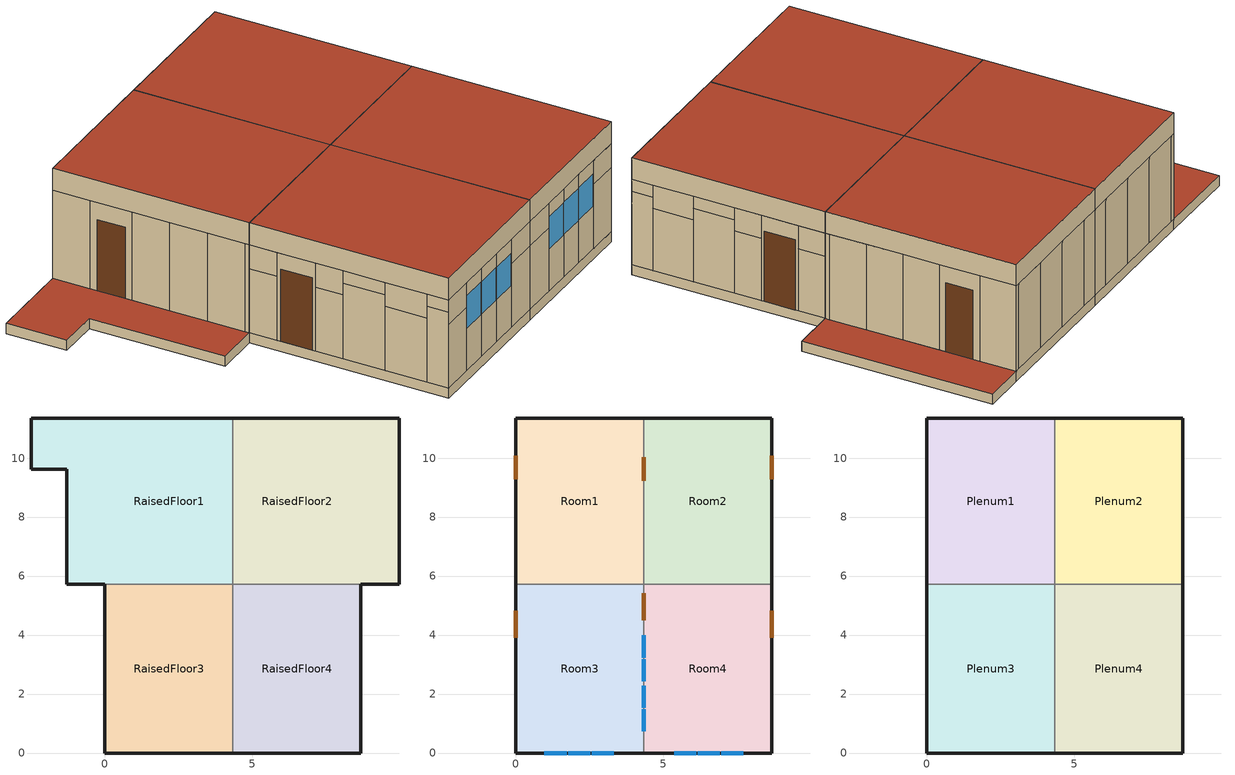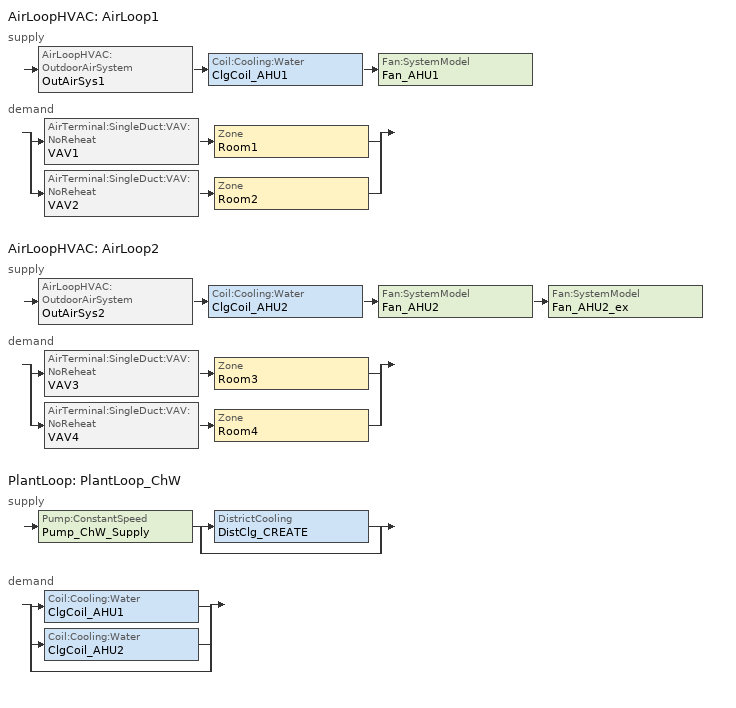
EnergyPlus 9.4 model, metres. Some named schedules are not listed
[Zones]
RaisedFloor1
 floor ground (Exterior_Floor): 0,11.36 0,5.72 -1.3,5.72 -1.3,9.62 -2.5,9.62 -2.5,11.36 z0; 4.34,11.36 4.34,5.72 0,5.72 0,11.36 z0
 wall outside (RaisedFloor_Panel): 4.34,11.36 0,11.36 -2.5,11.36 -2.5,9.62 -1.3,9.62 -1.3,5.72 0,5.72 z0:0.3
 wall to RaisedFloor2 (RaisedFloor_Panel): 4.34,5.72 4.34,11.36 z0:0.3
 wall to RaisedFloor3 (RaisedFloor_Panel): 0,5.72 4.34,5.72 z0:0.3
 roof outside (M3_Access_Floor): -2.5,11.36 -2.5,9.62 -1.3,9.62 -1.3,5.72 0,5.72 0,11.36 z0.3
RaisedFloor2
 floor ground (Exterior_Floor): 8.68,11.36 8.68,5.72 4.34,5.72 4.34,11.36 z0; 9.98,11.36 9.98,5.72 8.68,5.72 8.68,11.36 z0
 wall outside (RaisedFloor_Panel): 8.68,5.72 9.98,5.72 9.98,11.36 8.68,11.36 4.34,11.36 z0:0.3
 wall to RaisedFloor4 (RaisedFloor_Panel): 4.34,5.72 8.68,5.72 z0:0.3
 roof outside (M3_Access_Floor): 8.68,11.36 8.68,5.72 9.98,5.72 9.98,11.36 z0.3
RaisedFloor3
 floor ground (Exterior_Floor): 4.34,5.72 4.34,0 0,0 0,5.72 z0
 wall outside (RaisedFloor_Panel): 0,5.72 0,0 4.34,0 z0:0.3
 wall to RaisedFloor4 (RaisedFloor_Panel): 4.34,0 4.34,5.72 z0:0.3
RaisedFloor4
 floor ground (Exterior_Floor): 8.68,5.72 8.68,0 4.34,0 4.34,5.72 z0
 wall outside (RaisedFloor_Panel): 4.34,0 8.68,0 8.68,5.72 z0:0.3
Room1
 floor to RaisedFloor1 (M3_Access_Floor): 4.34,11.36 4.34,5.72 0,5.72 0,11.36 z0.3
 wall outside (GreatYear_Operable_Wall): 4.34,11.36 3.74,11.36 2.54,11.36 1.34,11.36 0.14,11.36 0,11.36 0,10.28 0,9.08 0,8 0,6.92 0,5.84 0,5.72 z0.3:2.9
 wall to Room2 (GreatYear_Operable_Wall): 4.34,5.72 4.34,5.92 4.34,6.96 4.34,7.99 4.34,9.03 4.34,10.22 4.34,11.26 4.34,11.36 z0.3:2.9
 wall to Room3 (Dagard_Wall_Panel): 0,5.72 1.2,5.72 / 2.4,5.72 3.6,5.72 z2.54:2.9; 0,5.72 1.2,5.72 / 2.4,5.72 3.6,5.72 z0.3:2.54; 1.2,5.72 2.4,5.72 / 3.6,5.72 4.34,5.72 z2.19:2.9; 1.2,5.72 2.4,5.72 / 3.6,5.72 4.34,5.72 z0.3:2.19
 door inside (GreatYear_Operable_Wall): 4.34,9.22 4.34,10.03 z0.3:2.4
 door (GreatYear_Operable_Wall): 0,10.08 0,9.28 z0.3:2.4
Room2
 floor to RaisedFloor2 (M3_Access_Floor): 8.68,11.36 8.68,5.72 4.34,5.72 4.34,11.36 z0.3
 wall outside (GreatYear_Operable_Wall): 8.68,5.72 8.68,5.84 8.68,6.92 8.68,8 8.68,9.08 8.68,10.28 8.68,11.36 8.54,11.36 7.34,11.36 6.14,11.36 4.94,11.36 4.34,11.36 z0.3:2.9
 wall to Room4 (Dagard_Wall_Panel): 4.34,5.72 4.8,5.72 / 6,5.72 7.2,5.72 z2.19:2.9; 4.34,5.72 4.8,5.72 / 6,5.72 7.2,5.72 z0.3:2.19; 4.8,5.72 6,5.72 / 7.2,5.72 8.68,5.72 z2.54:2.9; 4.8,5.72 6,5.72 / 7.2,5.72 8.68,5.72 z0.3:2.54
 door (GreatYear_Operable_Wall): 8.68,9.28 8.68,10.08 z0.3:2.4
Room3
 floor to RaisedFloor3 (M3_Access_Floor): 4.34,5.72 4.34,0 0,0 0,5.72 z0.3
 wall outside (Dagard_Wall_Panel): 0,0 0.94,0 / 3.34,0 4.34,0 / 0,1.82 0,0.62 / 0,3.82 0,3.02 / 0,5.72 0,4.92 z2.19:2.9; 0,0 0.94,0 / 3.34,0 4.34,0 / 0,1.82 0,0.62 / 0,3.82 0,3.02 / 0,5.72 0,4.92 z0.3:2.19; 0.94,0 1.74,0 2.54,0 3.34,0 / 0,4.92 0,3.82 z0.3:2.9; 0,0.62 0,0 / 0,3.02 0,1.82 z2.54:2.9; 0,0.62 0,0 / 0,3.02 0,1.82 z0.3:2.54
 wall to Room4 (Dagard_Wall_Panel): 4.34,0 4.34,0.71 / 4.34,4.01 4.34,4.41 / 4.34,5.51 4.34,5.72 z2.19:2.9; 4.34,0 4.34,0.71 / 4.34,4.01 4.34,4.41 / 4.34,5.51 4.34,5.72 z0.3:2.19; 4.34,0.71 4.34,1.51 4.34,2.31 4.34,2.41 4.34,3.21 4.34,4.01 / 4.34,4.41 4.34,5.51 z0.3:2.9
 window inside (Interior_Window): 4.34,0.73 4.34,1.49 / 4.34,1.53 4.34,2.29 / 4.34,2.44 4.34,3.19 / 4.34,3.23 4.34,3.98 z1.56:2.51
 window (Exterior_Window): 0.96,0 1.72,0 / 1.76,0 2.52,0 / 2.56,0 3.31,0 z1.56:2.51
 door inside (Dagard_Wall_Panel): 4.34,4.5 4.34,5.42 z0.3:2.44
 door (Dagard_Wall_Panel): 0,4.83 0,3.92 z0.3:2.44
Room4
 floor to RaisedFloor4 (M3_Access_Floor): 8.68,5.72 8.68,0 4.34,0 4.34,5.72 z0.3
 wall outside (Dagard_Wall_Panel): 8.68,0 8.68,0.62 / 8.68,1.82 8.68,3.02 z2.54:2.9; 8.68,0 8.68,0.62 / 8.68,1.82 8.68,3.02 z0.3:2.54; 8.68,0.62 8.68,1.82 / 8.68,3.02 8.68,3.82 / 8.68,4.92 8.68,5.72 / 4.34,0 5.34,0 / 7.74,0 8.68,0 z2.19:2.9; 8.68,0.62 8.68,1.82 / 8.68,3.02 8.68,3.82 / 8.68,4.92 8.68,5.72 / 4.34,0 5.34,0 / 7.74,0 8.68,0 z0.3:2.19; 8.68,3.82 8.68,4.92 / 5.34,0 6.14,0 6.94,0 7.74,0 z0.3:2.9
 window (Exterior_Window): 5.37,0 6.12,0 / 6.17,0 6.92,0 / 6.96,0 7.71,0 z1.56:2.51
 door (Dagard_Wall_Panel): 8.68,3.92 8.68,4.83 z0.3:2.44
Plenum1
 floor to Room1 (Dagard_Wall_Panel): 4.34,11.36 4.34,5.72 0,5.72 0,11.36 z2.9
 wall outside (Dagard_Wall_Panel): 4.34,11.36 0,11.36 0,5.72 z2.9:3.55
 wall to Plenum2 (Dagard_Wall_Panel): 4.34,5.72 4.34,11.36 z2.9:3.55
 wall to Plenum3 (Dagard_Wall_Panel): 0,5.72 4.34,5.72 z2.9:3.55
 roof outside (Dagard_Wall_Panel): 0,11.36 0,5.72 4.34,5.72 4.34,11.36 z3.55
Plenum2
 floor to Room2 (Dagard_Wall_Panel): 8.68,11.36 8.68,5.72 4.34,5.72 4.34,11.36 z2.9
 wall outside (Dagard_Wall_Panel): 8.68,5.72 8.68,11.36 4.34,11.36 z2.9:3.55
 wall to Plenum4 (Dagard_Wall_Panel): 4.34,5.72 8.68,5.72 z2.9:3.55
 roof outside (Dagard_Wall_Panel): 4.34,11.36 4.34,5.72 8.68,5.72 8.68,11.36 z3.55
Plenum3
 floor to Room3 (Dagard_Wall_Panel): 4.34,5.72 4.34,0 0,0 0,5.72 z2.9
 wall outside (Dagard_Wall_Panel): 0,5.72 0,0 4.34,0 z2.9:3.55
 wall to Plenum4 (Dagard_Wall_Panel): 4.34,0 4.34,5.72 z2.9:3.55
 roof outside (Dagard_Wall_Panel): 0,5.72 0,0 4.34,0 4.34,5.72 z3.55
Plenum4
 floor to Room4 (Dagard_Wall_Panel): 8.68,5.72 8.68,0 4.34,0 4.34,5.72 z2.9
 wall outside (Dagard_Wall_Panel): 4.34,0 8.68,0 8.68,5.72 z2.9:3.55
 roof outside (Dagard_Wall_Panel): 4.34,5.72 4.34,0 8.68,0 8.68,5.72 z3.55
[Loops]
AirLoopHVAC 'AirLoop1'
 supply: AirLoopHVAC:OutdoorAirSystem 'OutAirSys1' > Coil:Cooling:Water 'ClgCoil_AHU1' > Fan:SystemModel 'Fan_AHU1'
 demand: split
  | AirTerminal:SingleDuct:VAV:NoReheat 'VAV1' > Zone 'Room1'
  | AirTerminal:SingleDuct:VAV:NoReheat 'VAV2' > Zone 'Room2'
AirLoopHVAC 'AirLoop2'
 supply: AirLoopHVAC:OutdoorAirSystem 'OutAirSys2' > Coil:Cooling:Water 'ClgCoil_AHU2' > Fan:SystemModel 'Fan_AHU2' > Fan:SystemModel 'Fan_AHU2_ex'
 demand: split
  | AirTerminal:SingleDuct:VAV:NoReheat 'VAV3' > Zone 'Room3'
  | AirTerminal:SingleDuct:VAV:NoReheat 'VAV4' > Zone 'Room4'
PlantLoop 'PlantLoop_ChW'
 supply: Pump:ConstantSpeed 'Pump_ChW_Supply' > split
  | DistrictCooling 'DistClg_CREATE'
  | bypass
 demand: split
  | Coil:Cooling:Water 'ClgCoil_AHU1'
  | Coil:Cooling:Water 'ClgCoil_AHU2'
  | bypass
[Building]
SinBerBEST_Testbed: North Axis {deg}=0; Terrain=City; Solar Distribution=FullExterior
[Site:Location]
SINGAPORE: Latitude {deg}=1.37; Longitude {deg}=103.98; Time Zone {hr}=8; Elevation {m}=16
[SizingPeriod:DesignDay]
SINGAPORE Ann Clg .4% Condns DB=>MWB: Month=6; Day of Month=21; Day Type=SummerDesignDay; Maximum Dry-Bulb Temperature {C}=33.2; Daily Dry-Bulb Temperature Range {deltaC}=5.5; Dry-Bulb Temperature Range Modifier Type=DefaultMultipliers; Humidity Condition Type=Wetbulb; Wetbulb or DewPoint at Maximum Dry-Bulb {C}=26.4; Barometric Pressure {Pa}=101133; Wind Speed {m/s}=4.1; Wind Direction {deg}=30; Rain Indicator=No; Snow Indicator=No; Daylight Saving Time Indicator=No; Solar Model Indicator=ASHRAETau; ASHRAE Clear Sky Optical Depth for Beam Irradiance (taub)=0.494; ASHRAE Clear Sky Optical Depth for Diffuse Irradiance (taud)=2.03
[Site:GroundTemperature:BuildingSurface]
20, 20, 20, 20, 20, 20, 20, 20, 20, 20, 20, 20
[Material] Thermal Absorptance=0.9
Name | Roughness | Thickness {m} | Conductivity {W/m-K} | Density {kg/m3} | Specific Heat {J/kg-K} | Solar Absorptance | Visible Absorptance
Chipboard | Smooth | 0.019 | 0.144 | 800 | 1300 | 0.7 | 0.7
Dagard_SM60 | Rough | 0.06 | 0.071 | 80 | 840 | 0.7 | 0.7
MAT_CC05_4_HW_CONCRETE | Rough | 0.1016 | 1.311 | 2240 | 836.8 | 0.85 | 0.85
Rockwool | Rough | 0.067 | 0.033 | 60 | 840 | 0.7 | 0.7
Rubber_Matting | Rough | 0.003 | 45.28 | 7824 | 500 | 0.7 | 0.7
[Material:NoMass] Thermal Absorptance=0.9
Name | Roughness | Thermal Resistance {m2-K/W} | Solar Absorptance | Visible Absorptance
CP02_CARPET_PAD | Smooth | 0.1 | 0.8 | 0.8
Bolted_Stringer | MediumRough | 0.13986 | 0.7 | 0.7
[WindowMaterial:SimpleGlazingSystem]
Double_Glazed_Unit: U-Factor {W/m2-K}=3.96; Solar Heat Gain Coefficient=0.235; Visible Transmittance=0.123
[Construction]
Dagard_Wall_Panel: Dagard_SM60
Exterior_Floor: MAT_CC05_4_HW_CONCRETE, CP02_CARPET_PAD
Exterior_Window; Interior_Window: Double_Glazed_Unit
GreatYear_Operable_Wall: Chipboard, Rockwool, Chipboard
M3_Access_Floor: Bolted_Stringer
RaisedFloor_Panel: Rubber_Matting
[Zone]
Name | Part of Total Floor Area
Plenum1; Plenum2; Plenum3; Plenum4; RaisedFloor1; RaisedFloor2; RaisedFloor3; RaisedFloor4 | No
Room1 | Yes
Room2; Room3; Room4
[People] Number of People Calculation Method=People; Fraction Radiant=0.3; Activity Level Schedule=Schcmpt_Activity
Name | Zone or ZoneList | Number of People Schedule | Number of People
People_Room1 | Room1 | Always_Off | 0
People_Room2 | Room2 | Always_Off | 0
People_Room3 | Room3 | Schcmpt_Occupancy1 | 4
People_Room4 | Room4 | Always_Off | 0
[Lights] Schedule=Always_Off; Fraction Replaceable=1
Name | Zone or ZoneList | Design Level Calculation Method | Watts per Zone Floor Area {W/m2} | Lighting Level {W} | Return Air Fraction | Fraction Radiant | Fraction Visible
Lights_Room1 | Room1 | Watts/Area | 10.6
Lights_Room2 | Room2 | Watts/Area | 10.6
Lights_Room3 | Room3 | LightingLevel |  | 225 | 0 | 0 | 0.25
Lights_Room4 | Room4 | Watts/Area | 10.6
LED_more | Room3 | Watts/Area | 9 |  | 0 | 0 | 0.25
LED_less | Room3 | Watts/Area | 9 |  | 0.75 | 0 | 0.25
T5_more | Room3 | Watts/Area | 15 |  | 0.31 | 0.22 | 0.2
T5_less | Room3 | Watts/Area | 15 |  | 0.54 | 0.13 | 0.2
[ElectricEquipment]
Name | Zone or ZoneList | Schedule | Design Level Calculation Method | Watts per Zone Floor Area {W/m2} | Design Level {W}
ElecEquip_Room1 | Room1 | Always_Off | Watts/Area | 6.9
ElecEquip_Room2 | Room2 | Always_Off | Watts/Area | 6.9
ElecEquip_Room3 | Room3 | Schcmpt_Occupancy1 | EquipmentLevel |  | 530
ElecEquip_Room4 | Room4 | Always_Off | Watts/Area | 6.9
[Daylighting:Controls]
Room3 Daylighting Control: Zone=Room3; Daylighting Method=SplitFlux; Availability Schedule=Always_Off; Lighting Control Type=Stepped; Minimum Input Power Fraction for Continuous or ContinuousOff Dimming Control=0.3; Minimum Light Output Fraction for Continuous or ContinuousOff Dimming Control=0.2; Number of Stepped Control Steps=3; Probability Lighting will be Reset When Needed in Manual Stepped Control=1; Glare Calculation Daylighting Reference Point=Room3 Reference Point1; Glare Calculation Azimuth Angle of View Direction Clockwise from Zone y-Axis {deg}=0; Maximum Allowable Discomfort Glare Index=22; Daylighting Reference Point 1=Room3 Reference Point1; Fraction of Zone Controlled by Reference Point 1=0.5; Illuminance Setpoint at Reference Point 1 {lux}=400; Daylighting Reference Point 2=Room3 Reference Point2; Fraction of Zone Controlled by Reference Point 2=0.5; Illuminance Setpoint at Reference Point 2 {lux}=400
[ZoneInfiltration:DesignFlowRate] Schedule=Always_On
Name | Zone or ZoneList | Design Flow Rate Calculation Method | Flow per Exterior Surface Area {m3/s-m2} | Air Changes per Hour {1/hr}
Infiltration_Plenum1 | Plenum1 | Flow/ExteriorArea | 0.00030226
Infiltration_Plenum2 | Plenum2 | Flow/ExteriorArea | 0.00030226
Infiltration_Plenum3 | Plenum3 | Flow/ExteriorArea | 0.00030226
Infiltration_Plenum4 | Plenum4 | Flow/ExteriorArea | 0.00030226
Infiltration_Room1 | Room1 | AirChanges/Hour |  | 0.297
Infiltration_Room2 | Room2 | AirChanges/Hour |  | 0.4903
Infiltration_Room3 | Room3 | AirChanges/Hour |  | 0.1053
Infiltration_Room4 | Room4 | AirChanges/Hour |  | 0.297
[DesignSpecification:OutdoorAir]
DesignSpec_OutAir: Outdoor Air Method=Flow/Zone; Outdoor Air Flow per Person {m3/s-person}=0.00944; Outdoor Air Flow per Zone {m3/s}=0; Outdoor Air Schedule=Schcmpt_Occupancy1
[Sizing:Zone]
Rooms: Zone Cooling Design Supply Air Temperature Input Method=SupplyAirTemperature; Zone Cooling Design Supply Air Temperature {C}=17; Zone Heating Design Supply Air Temperature Input Method=SupplyAirTemperature; Zone Heating Design Supply Air Temperature {C}=30; Zone Cooling Design Supply Air Humidity Ratio {kgWater/kgDryAir}=0.0124; Zone Heating Design Supply Air Humidity Ratio {kgWater/kgDryAir}=0.008; Design Specification Outdoor Air Object=DesignSpec_OutAir; Zone Heating Sizing Factor=0; Zone Cooling Sizing Factor=0; Cooling Design Air Flow Method=Flow/Zone; Cooling Design Air Flow Rate {m3/s}=0.525; Cooling Minimum Air Flow per Zone Floor Area {m3/s-m2}=0.000762; Cooling Minimum Air Flow {m3/s}=0.04; Cooling Minimum Air Flow Fraction=0.2; Heating Design Air Flow Method=DesignDay; Heating Design Air Flow Rate {m3/s}=0; Heating Maximum Air Flow per Zone Floor Area {m3/s-m2}=0.002032; Heating Maximum Air Flow {m3/s}=0.141576; Heating Maximum Air Flow Fraction=0.3; Account for Dedicated Outdoor Air System=No; Dedicated Outdoor Air System Control Strategy=NeutralSupplyAir; Dedicated Outdoor Air Low Setpoint Temperature for Design {C}=autosize; Dedicated Outdoor Air High Setpoint Temperature for Design {C}=autosize
[Sizing:System] Type of Load to Size On=Sensible; Central Heating Maximum System Air Flow Ratio=0.3; Preheat Design Temperature {C}=7; Preheat Design Humidity Ratio {kgWater/kgDryAir}=0.008; Precool Design Temperature {C}=19; Central Cooling Design Supply Air Temperature {C}=17; Central Heating Design Supply Air Temperature {C}=30; Type of Zone Sum to Use=NonCoincident; 100% Outdoor Air in Cooling=No; 100% Outdoor Air in Heating=No; Central Heating Design Supply Air Humidity Ratio {kgWater/kgDryAir}=0.008; Heating Supply Air Flow Rate Method=DesignDay; Heating Supply Air Flow Rate {m3/s}=0; System Outdoor Air Method=ZoneSum; Zone Maximum Outdoor Air Fraction=1; Cooling Design Capacity Method=CoolingDesignCapacity; Cooling Design Capacity {W}=Autosize; Heating Design Capacity Method=HeatingDesignCapacity; Heating Design Capacity {W}=Autosize; Central Cooling Capacity Control Method=VAV
Name | Design Outdoor Air Flow Rate {m3/s} | Precool Design Humidity Ratio {kgWater/kgDryAir} | Central Cooling Design Supply Air Humidity Ratio {kgWater/kgDryAir} | Cooling Supply Air Flow Rate Method | Cooling Supply Air Flow Rate {m3/s}
AirLoop1 | Autosize | 0.008 | 0.008 | DesignDay | 0
AirLoop2 | autosize | 0.0096 | 0.0124 | Flow/System | 0.525
[Sizing:Plant]
PlantLoop_ChW: Loop Type=Cooling; Design Loop Exit Temperature {C}=7; Loop Design Temperature Difference {deltaC}=5
[ZoneControl:Thermostat]
Name | Zone or ZoneList | Control Type Schedule | Control 1
ZoneCtrlThermo_Room1 | Room1 | SchConst_CtrlType_Room1 | ThermoSetpoint_Room1
ZoneCtrlThermo_Room2 | Room2 | SchConst_CtrlType_Room2 | ThermoSetpoint_Room2
ZoneCtrlThermo_Room3 | Room3 | SchConst_CtrlType_Room3 | ThermoSetpoint_Room3
ZoneCtrlThermo_Room4 | Room4 | SchConst_CtrlType_Room4 | ThermoSetpoint_Room4
[ThermostatSetpoint:SingleCooling]
Name | Setpoint Temperature Schedule
ThermoSetpoint_Room1 | SchCmpt_Setpoint_Room1
ThermoSetpoint_Room2 | SchCmpt_Setpoint_Room2
ThermoSetpoint_Room3 | SchCmpt_Setpoint_Room3
ThermoSetpoint_Room4 | SchCmpt_Setpoint_Room4
[AirTerminal:SingleDuct:VAV:NoReheat] Zone Minimum Air Flow Input Method=Constant; Design Specification Outdoor Air Object=DesignSpec_OutAir
Name | Availability Schedule | Maximum Air Flow Rate {m3/s} | Constant Minimum Air Flow Fraction
VAV1; VAV2; VAV4 | Always_Off | autosize | autosize
VAV3 | Always_On | 0.234 | 0.04
[Zone equipment]
Room1: VAV1
Room2: VAV2
Room3: VAV3
Room4: VAV4
[Fan:SystemModel] Motor In Air Stream Fraction=1
Name | Availability Schedule | Design Maximum Air Flow Rate {m3/s} | Speed Control Method | Electric Power Minimum Flow Rate Fraction | Design Pressure Rise {Pa} | Motor Efficiency | Design Electric Power Consumption {W} | Fan Total Efficiency | Electric Power Function of Flow Fraction Curve | Design Power Sizing Method | Number of Speeds | Speed 1 Flow Fraction | Speed 1 Electric Power Fraction | Speed 2 Flow Fraction | Speed 2 Electric Power Fraction | Speed 3 Flow Fraction | Speed 3 Electric Power Fraction | Speed 4 Flow Fraction | Speed 4 Electric Power Fraction | Speed 5 Flow Fraction | Speed 5 Electric Power Fraction | Speed 6 Flow Fraction | Speed 6 Electric Power Fraction
Fan_AHU1 | Always_Off | 0.417 | Continuous | 0.2 | 841 | 0.825 | 850 | 0.592 | Fan_AHU1_Curve
Fan_AHU2 | Always_On | 0.575 | Discrete | 0 | 712.3 | 0.818 | autosize | 0.436 |  | TotalEfficiencyAndPressure | 6 | 0.2 | 0 | 0.4 | 0 | 0.6 | 0.106452 | 0.8 | 0.106453 | 0.9 | 0.159679 | 1 | 0.212905
Fan_Exhaust1 | Always_Off | 0.167 | Discrete | 0.2 | 139 | 0.9 | 60 |  |  |  | 1
Fan_Exhaust2 | Always_On | autosize | Discrete | 0.2 | 139 | 0.9 | 60 |  |  |  | 1
Fan_AHU2_ex | Always_On | autosize | Continuous | 0 | 712.3 | 0.818 | autosize | 0.436 | Fan_AHU2_Curve | TotalEfficiencyAndPressure
Fan_AHU2_ex_EC | Always_On | autosize | Continuous | 0 | 75 | 0.9 | autosize | 0.5 | Fan_AHU2_Curve_EC | TotalEfficiencyAndPressure
Fan_AHU2_ex_NEC | Always_On | autosize | Continuous | 0.25 | 105 | 0.9 | autosize | 0.7 | Fan_AHU2_Curve_NEC | TotalEfficiencyAndPressure
[Coil:Cooling:Water] Design Water Flow Rate {m3/s}=autosize; Design Air Flow Rate {m3/s}=autosize; Design Inlet Water Temperature {C}=7; Design Inlet Air Temperature {C}=27; Design Outlet Air Temperature {C}=17; Design Inlet Air Humidity Ratio {kgWater/kgDryAir}=autosize; Design Outlet Air Humidity Ratio {kgWater/kgDryAir}=autosize; Type of Analysis=SimpleAnalysis; Heat Exchanger Configuration=CounterFlow
Name | Availability Schedule | Design Water Temperature Difference {deltaC}
ClgCoil_AHU1 | Always_Off
ClgCoil_AHU2 | Work_time_on | 5
[Controller:WaterCoil] Control Variable=Temperature; Action=Reverse; Actuator Variable=Flow; Controller Convergence Tolerance {deltaC}=autosize; Minimum Actuated Flow {m3/s}=0
Ctrlr_ClgCoil_AHU2; Ctrlr_ClgCoil_AHU1
[Controller:OutdoorAir] Minimum Outdoor Air Flow Rate {m3/s}=0; Economizer Control Type=NoEconomizer; Economizer Control Action Type=ModulateFlow; Lockout Type=NoLockout; Minimum Limit Type=ProportionalMinimum
Name | Maximum Outdoor Air Flow Rate {m3/s}
CtrlrLst_OutAir1 | 0
CtrlrLst_OutAir2 | 0.525
[AirLoopHVAC]
Name | Design Supply Air Flow Rate {m3/s} | Design Return Air Flow Fraction of Supply Air Flow
AirLoop1 | Autosize
AirLoop2 | 0.525 | 0.88
[Pump:ConstantSpeed]
Pump_ChW_Supply: Design Flow Rate {m3/s}=Autosize; Design Pump Head {Pa}=179352; Design Power Consumption {W}=Autosize; Motor Efficiency=0.9; Fraction of Motor Inefficiencies to Fluid Stream=0; Pump Control Type=Continuous
[DistrictCooling]
DistClg_CREATE: Nominal Capacity {W}=200000
[PlantLoop]
PlantLoop_ChW: Fluid Type=Water; Plant Equipment Operation Scheme=PlantEquipOptSch_ChW; Maximum Loop Temperature {C}=98; Minimum Loop Temperature {C}=0; Maximum Loop Flow Rate {m3/s}=autosize; Minimum Loop Flow Rate {m3/s}=0; Plant Loop Volume {m3}=Autocalculate; Load Distribution Scheme=SequentialLoad
[PlantEquipmentList]
PlantEquipLst_ChW: DistClg_CREATE
[PlantEquipmentOperation:CoolingLoad]
PlantEquipOpt_ChW: Load Range 1 Lower Limit {W}=0; Load Range 1 Upper Limit {W}=1e+06; Range 1 Equipment List=PlantEquipLst_ChW
[PlantEquipmentOperationSchemes]
PlantEquipOptSch_ChW: Control Scheme 1=PlantEquipOpt_ChW; Control Scheme 1 Schedule=SchConst_AlwaysOn
[EnergyManagementSystem:Sensor]
Name | Output:Variable or Output:Meter Index Key | Output:Variable or Output:Meter
get_Fan_speed | Fan_speed_sche | Schedule Value
ActualCurve | FAN_AHU2_CURVE | Performance Curve Output Value
win_opening | Room3_SouthWall3_Win | AFN Surface Venting Window or Door Opening Factor
OutdoorAirTem | Environment | Site Outdoor Air Drybulb Temperature
IndoorAirTem | Room3 | Zone Mean Air Temperature
[EnergyManagementSystem:Actuator]
Name | Actuated Component Unique | Actuated Component Type | Actuated Component Control Type
set_Fan_Air_Mass_Flow_Rate | FAN_AHU2 | Fan | Fan Air Mass Flow Rate
Fan_curve_operation_efficieny | FAN_AHU2_CURVE | Curve | Curve Result
AirLoopAvailabilityActuator | AIRLOOP2 | AirLoopHVAC | Availability status
MyOpenFactor2 | ROOM3_SOUTHWALL2_WIN | AirFlow Network Window/Door Opening | Venting Opening Factor
MyOpenFactor3 | ROOM3_SOUTHWALL3_WIN | AirFlow Network Window/Door Opening | Venting Opening Factor
MyOpenFactor4 | ROOM3_SOUTHWALL4_WIN | AirFlow Network Window/Door Opening | Venting Opening Factor
[EnergyManagementSystem:ProgramCallingManager]
EMSBasedFanAirMassFlowRateManager: AfterPredictorAfterHVACManagers; input_Fan_Air_Mass_Flow_Rate; rewrite_Fan_operation_efficiency
[EnergyManagementSystem:Program]
input_Fan_Air_Mass_Flow_Rate: IF get_Fan_speed <= 10.0; SET Fan_Air_Mass_Flow_Rate  = 0.054471; ELSEIF get_Fan_speed <= 20.0; SET Fan_Air_Mass_Flow_Rate  = 0.122782; ELSEIF get_Fan_speed <= 30.0; SET Fan_Air_Mass_Flow_Rate  = 0.182456; ELSEIF get_Fan_speed <= 40.0; SET Fan_Air_Mass_Flow_Rate  = 0.55384; ELSEIF get_Fan_speed <= 45.0; SET Fan_Air_Mass_Flow_Rate  = 0.62307; ELSE; SET Fan_Air_Mass_Flow_Rate = 0.6923; ENDIF; SET set_Fan_Air_Mass_Flow_Rate = Fan_Air_Mass_Flow_Rate
rewrite_Fan_operation_efficiency: IF get_Fan_speed <= 20.0; SET Fan_op_efficieny = 0; ELSEIF get_Fan_speed <= 30.0; SET Fan_op_efficieny = 0.117645; ELSEIF get_Fan_speed <= 40.0; SET Fan_op_efficieny = 0.117645; ELSEIF get_Fan_speed <= 45.0; SET Fan_op_efficieny = 0.17647; ELSEIF get_Fan_speed <= 50.0; SET Fan_op_efficieny = 0.235295; ELSE; SET Fan_op_efficieny = 0.29412; ENDIF; SET Fan_curve_operation_efficieny = Fan_op_efficieny
AHU_off: SET ForceOff = 1.0; SET NoAction = 0.0; IF win_opening >0  || (HOUR<7 || HOUR>=20); SET AirLoopAvailabilityActuator = ForceOff; ELSE; SET AirLoopAvailabilityActuator = NoAction; ENDIF
OutdoorT_OpeningController_win2: IF OutdoorAirTem < 20; SET MyOpenFactor2 = 0.0; ELSEIF OutdoorAirTem <= 28 && IndoorAirTem <= 28 && IndoorAirTem >= OutdoorAirTem; SET MyOpenFactor2 = 1.0; ELSEIF OutdoorAirTem <= 28 && IndoorAirTem <= 28 && IndoorAirTem < OutdoorAirTem; SET MyOpenFactor2 = 0.0; ELSE; SET MyOpenFactor2 = 0.0; ENDIF
OutdoorT_OpeningController_win3: IF OutdoorAirTem < 20; SET MyOpenFactor3 = 0.0; ELSEIF OutdoorAirTem <= 28 && IndoorAirTem <= 28 && IndoorAirTem >= OutdoorAirTem; SET MyOpenFactor3 = 1.0; ELSEIF OutdoorAirTem <= 28 && IndoorAirTem <= 28 && IndoorAirTem < OutdoorAirTem; SET MyOpenFactor3 = 0.0; ELSE; SET MyOpenFactor3 = 0.0; ENDIF
OutdoorT_OpeningController_win4: IF OutdoorAirTem < 20; SET MyOpenFactor4 = 0.0; ELSEIF OutdoorAirTem <= 28 && IndoorAirTem <= 28 && IndoorAirTem >= OutdoorAirTem; SET MyOpenFactor4 = 1.0; ELSEIF OutdoorAirTem <= 28 && IndoorAirTem <= 28 && IndoorAirTem < OutdoorAirTem; SET MyOpenFactor4 = 0.0; ELSE; SET MyOpenFactor4 = 0.0; ENDIF
[EnergyManagementSystem:GlobalVariable]
Fan_Air_Mass_Flow_Rate
[EnergyManagementSystem:OutputVariable]
Fan_Input_Air_Mass_Flow_Rate: EMS Variable=Fan_Air_Mass_Flow_Rate; Type of Data in Variable=Averaged; Update Frequency=ZoneTimestep
[AvailabilityManager:Scheduled]
Name | Schedule
AvailManSch_AirLoop1 | Always_Off
AvailManSch_AirLoop2; AvailManSch_PlantLoop | Always_On
[SetpointManager:Scheduled] Control Variable=Temperature
Name | Schedule | Setpoint Node or NodeList
SetpointManSch_AirSup_AHU2_OffCoil_Temp_AirLoop2 | SetpointManSch_AirSup_AHU2_OffCoil_Temp_AirLoop2 | NODEOUTLET_AIR_SUPPLY2
SetpointManSch_AirSup_AHU1_OffCoil_Temp_AirLoop1 | SetpointManSch_AirSup_AHU1_OffCoil_Temp_AirLoop1 | NodeOutlet_Air_Supply1
SetpointManSch_ChW_Supply_Temp | Schcmpt_Temp_chw_Supply | NodeOutlet_Water_Pipe_ChW_Supply
[Schedule:Compact]
Schcmpt_Activity: Through: 12/31, For: AllDays, Until: 24:00, 120, For: AllOtherDays, Until: 24:00, 0
Schcmpt_Temp_chw_Supply: Through: 12/31, For: AllDays, Until: 24:00, 7
SchCmpt_Setpoint_Room1; SchCmpt_Setpoint_Room2; SchCmpt_Setpoint_Room4: Through: 12/31, For: AllDays, Until: 24:00, 24
Always_On: THROUGH: 12/31, FOR: AllDays, UNTIL: 24:00, 1
Always_Off: THROUGH: 12/31, FOR: AllDays, UNTIL: 24:00, 0
SchCmpt_Setpoint_Room3: Through: 12/31, For: Weekdays SummerDesignDay, Until: 6:00, 30, Until: 20:00, 26, Until: 24:00, 30, For:  AllOtherDays, Until: 24:00, 30
Schcmpt_Occupancy1: Through: 12/31, For: AllDays, Until: 6:00, 0, Until: 9:00, .25, Until: 12:00, 1, Until: 14:00, 1, Until: 18:00, 1, Until: 20:00, .25, Until: 24:00, 0
Work_time_on: Through: 12/31, For: Weekdays SummerDesignDay, Until: 6:00, 0, Until: 20:00, 1, Until: 24:00, 0, For:  AllOtherDays, Until: 24:00, 0
[Schedule:Constant]
Name | Hourly Value
SchConst_AlwaysOn | 1
SchConst_CtrlType_Room1; SchConst_CtrlType_Room2; SchConst_CtrlType_Room3; SchConst_CtrlType_Room4 | 2
SetpointManSch_AirSup_AHU1_OffCoil_Temp_AirLoop1; SetpointManSch_AirSup_AHU2_OffCoil_Temp_AirLoop2 | 15
Fan_speed_sche | 40
[Curve:Quartic] Coefficient5 x**4=0; Minimum Value of x=0; Maximum Value of x=1
Name | Coefficient1 Constant | Coefficient2 x | Coefficient3 x**2 | Coefficient4 x**3 | Minimum Curve Output | Maximum Curve Output | Input Unit Type for X | Output Unit Type
Fan_AHU1_Curve | 0.00153024 | 0.00520806 | 1.10862 | -0.116356
Fan_AHU2_Curve; Fan_AHU2_Curve_EC | 0.00153028 | 0.00520806 | 1.10862 | -0.116356 | 0 | 1 | Dimensionless | Dimensionless
Fan_AHU2_Curve_NEC | 0.350712 | 0.308505 | -0.541374 | 0.871988 | 0 | 1 | Dimensionless | Dimensionless
[AirflowNetwork:SimulationControl]
SBB_NV: AirflowNetwork Control=MultizoneWithoutDistribution; Wind Pressure Coefficient Type=SurfaceAverageCalculation; Building Type=LowRise; Maximum Number of Iterations=500; Initialization Type=ZeroNodePressures; Relative Airflow Convergence Tolerance=1e-04; Absolute Airflow Convergence Tolerance {kg/s}=1e-06; Convergence Acceleration Limit=-0.5; Azimuth Angle of Long Axis of Building {deg}=90; Ratio of Building Width Along Short Axis to Width Along Long Axis=0.75; Height Dependence of External Node Temperature=No; Solver=SkylineLU
[AirflowNetwork:MultiZone:Zone] Ventilation Control Mode=Constant; Indoor and Outdoor Enthalpy Difference Upper Limit for Minimum Venting Open Factor {deltaJ/kg}=3e+05; Venting Availability Schedule=Always_On; Single Sided Wind Pressure Coefficient Algorithm=Standard
Name | Ventilation Control Zone Temperature Setpoint Schedule | Minimum Venting Open Factor | Indoor and Outdoor Temperature Difference Lower Limit For Maximum Venting Open Factor {deltaC} | Indoor and Outdoor Temperature Difference Upper Limit for Minimum Venting Open Factor {deltaC} | Facade Width {m}
Room3; Room4 | Schcmpt_Vent_Zone_TSP | 0 | 20 | 100 | 4.5
Plenum3; Plenum4 |  |  |  |  | 10
[AirflowNetwork:MultiZone:Surface] Indoor and Outdoor Enthalpy Difference Upper Limit for Minimum Venting Open Factor {deltaJ/kg}=3e+05; Equivalent Rectangle Method=PolygonHeight; Equivalent Rectangle Aspect Ratio=1
Name | Leakage Component | Window/Door Opening Factor, or Crack Factor | Ventilation Control Mode | Minimum Venting Open Factor | Indoor and Outdoor Temperature Difference Upper Limit for Minimum Venting Open Factor {deltaC} | Ventilation Control Zone Temperature Setpoint Schedule | Indoor and Outdoor Temperature Difference Lower Limit For Maximum Venting Open Factor {deltaC} | Venting Availability Schedule
Room3_SouthWall2_Win | Room3_SouthWall2_Win | 0.000001 | ZoneLevel | 0 | 100
Room3_SouthWall3_Win | Room3_SouthWall3_Win | 0.000001 | ZoneLevel |  | 100
Room3_SouthWall4_Win | Room3_SouthWall4_Win | 0.000001 | ZoneLevel |  | 100
Room3_SouthWall2; Room3_SouthWall3; Room3_SouthWall4; Room4_SouthWall2; Room4_SouthWall3; Room4_SouthWall4; Plenum3_SouthWall; Plenum4_SouthWall1 | Crack_South_Wall | 1 | ZoneLevel |  | 100
Room3_WestWall5; Plenum3_WestWall | Crack_West_Wall | 1 | ZoneLevel |  | 100
Room3_EastWall2; Room3_EastWall3; Room3_EastWall5; Room3_EastWall6; Plenum3_EastWall; Plenum4_EastWall1 | Crack_East_Wall | 1 | ZoneLevel |  | 100
Room3_EastWall2_Win | Room3_EastWall2_Win | 1 | Constant |  | 10 | Schcmpt_Vent_Zone_TSP | 2 | Always_Off
Room3_EastWall3_Win | Room3_EastWal3_Win | 1 | Constant |  | 100 | Schcmpt_Vent_Zone_TSP |  | Always_Off
Room3_EastWall5_Win | Room3_EastWal5_Win | 1 | Constant |  | 100 | Schcmpt_Vent_Zone_TSP |  | Always_Off
Room3_EastWall6_Win | Room3_EastWal6_Win | 1 | Constant |  | 100 | Schcmpt_Vent_Zone_TSP |  | Always_Off
Room3_Ceiling; Room4_Ceiling; Plenum3_Ceilling; Plenum4_Ceiling | Crack_hori | 1 | ZoneLevel |  | 100
Room3_WestWall5_Door; Room4_EastWall5_Door | DrOpen | 0.5 | Constant |  | 100 |  |  | Always_Off
Room3_EastWall8_Door | DrOpen | 0.5 | Constant |  | 100 | Schcmpt_Vent_Zone_TSP |  | Always_Off
Room4_SouthWall2_Win | Room4_SouthWall2_Win | 0.000001 | ZoneLevel |  | 100
Room4_SouthWall3_Win | Room4_SouthWall3_Win | 0.000001 | ZoneLevel |  | 100
Room4_SouthWall4_Win | Room4_SouthWall4_Win | 0.000001 | ZoneLevel |  | 100
[AirflowNetwork:MultiZone:ReferenceCrackConditions]
Room3_crack_ref: Reference Temperature {C}=26; Reference Barometric Pressure {Pa}=101325; Reference Humidity Ratio {kgWater/kgDryAir}=0.0192
[AirflowNetwork:MultiZone:Surface:Crack] Reference Crack Conditions=Room3_crack_ref
Name | Air Mass Flow Coefficient at Reference Conditions {kg/s} | Air Mass Flow Exponent
Crack_South_Wall; Crack_West_Wall; Crack_East_Wall | 0.00151 | 0.65
Crack_hori | 0.01 | 0.667
[AirflowNetwork:MultiZone:Component:DetailedOpening] Air Mass Flow Coefficient When Opening is Closed {kg/s-m}=1e-04; Air Mass Flow Exponent When Opening is Closed=0.65; Type of Rectangular Large Vertical Opening (LVO)=NonPivoted; Number of Sets of Opening Factor Data=3; Opening Factor 1=0; Discharge Coefficient for Opening Factor 1=0.001; Opening Factor 2=0.000001; Discharge Coefficient for Opening Factor 2=0.002; Width Factor for Opening Factor 2=0.000001; Height Factor for Opening Factor 2=1; Opening Factor 3=1; Discharge Coefficient for Opening Factor 3=1; Width Factor for Opening Factor 3=1; Height Factor for Opening Factor 3=1
Room3_SouthWall2_Win; Room3_SouthWall3_Win; Room3_SouthWall4_Win; Room3_EastWall2_Win; Room3_EastWal3_Win; Room3_EastWal5_Win; Room3_EastWal6_Win; Room4_SouthWall2_Win; Room4_SouthWall3_Win; Room4_SouthWall4_Win
[AirflowNetwork:MultiZone:Component:SimpleOpening]
DrOpen: Air Mass Flow Coefficient When Opening is Closed {kg/s-m}=1e-04; Air Mass Flow Exponent When Opening is Closed=0.667; Minimum Density Difference for Two-Way Flow {kg/m3}=1e-04; Discharge Coefficient=0.55
